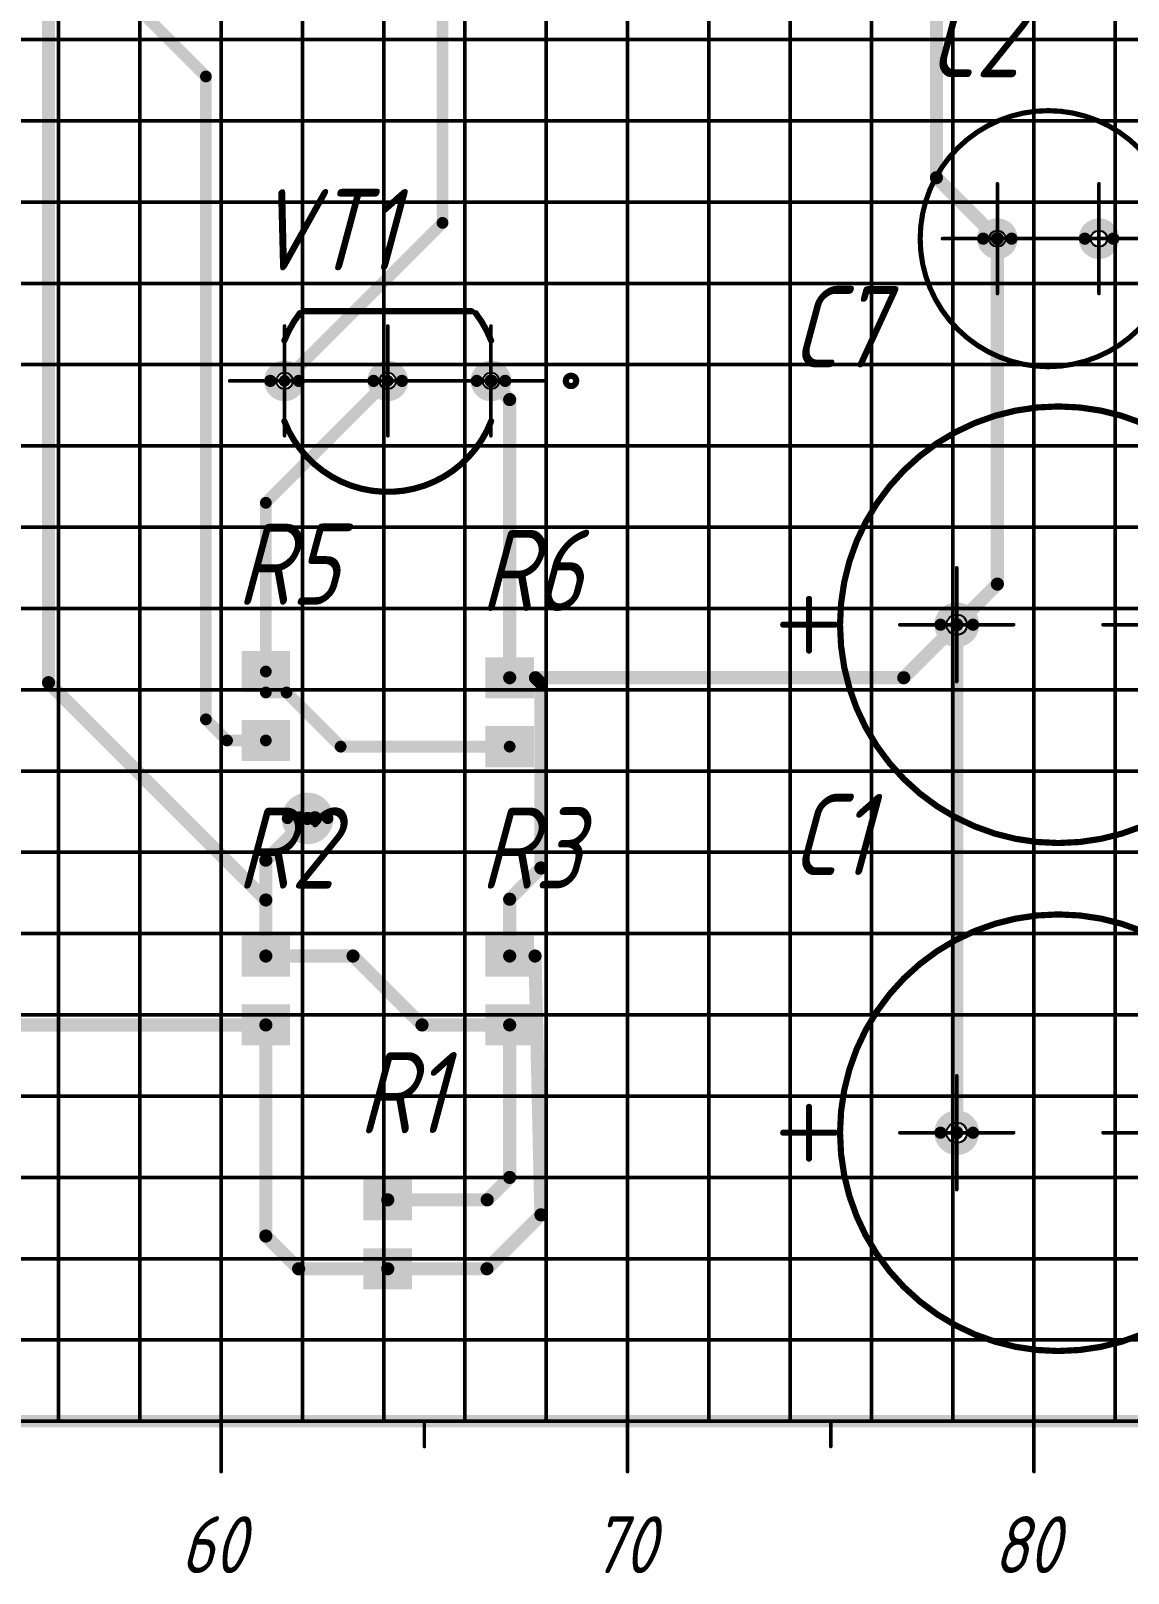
# Model space of a CAD drawing. Header units: millimetres. Extents: x 95 to 923, y 69 to 658.
# Drawn here: x 300.8 to 354.8, y 242.5 to 318.4 of the extents above; entities that cross this region are included whole.
import ezdxf

# ---------------------------------------------------------------- set-up
doc = ezdxf.new("R2010")
doc.units = ezdxf.units.MM
for name, color, linetype in [('Mechanical11', 56, 'Continuous'), ('Mechanical12', 56, 'Continuous'), ('Mechanical7', 56, 'Continuous'), ('Mechanical9', 56, 'Continuous')]:
    doc.layers.add(name, color=color, linetype=linetype)
doc.styles.add('GOST type A', font='', dxfattribs={"height": 0.2})
doc.styles.get('GOST type A').set_extended_font_data('GOST type A', italic=True)

msp = doc.modelspace()

# ---------------------------------------------------------------- hatches: boundary and pattern name
at = {"layer": 'Mechanical12'}
for points in [[(313.536, 285.908), (313.536, 287.928), (311.148, 287.928), (311.148, 285.908)], [(313.536, 285.908), (313.536, 287.928), (311.148, 287.928), (311.148, 285.908)], [(325.536, 285.604), (325.536, 287.625), (323.148, 287.625), (323.148, 285.604)], [(325.536, 285.604), (325.536, 287.625), (323.148, 287.625), (323.148, 285.604)], [(313.536, 282.515), (313.536, 284.536), (311.148, 284.536), (311.148, 282.515)], [(313.536, 282.515), (313.536, 284.536), (311.148, 284.536), (311.148, 282.515)], [(325.536, 282.211), (325.536, 284.232), (323.148, 284.232), (323.148, 282.211)], [(325.536, 282.211), (325.536, 284.232), (323.148, 284.232), (323.148, 282.211)], [(313.536, 271.908), (313.536, 273.928), (311.148, 273.928), (311.148, 271.908)], [(313.536, 271.908), (313.536, 273.928), (311.148, 273.928), (311.148, 271.908)], [(323.148, 273.928), (323.148, 271.908), (325.536, 271.908), (325.536, 273.928)], [(323.148, 273.928), (323.148, 271.908), (325.536, 271.908), (325.536, 273.928)], [(313.536, 268.515), (313.536, 270.536), (311.148, 270.536), (311.148, 268.515)], [(313.536, 268.515), (313.536, 270.536), (311.148, 270.536), (311.148, 268.515)], [(323.148, 270.536), (323.148, 268.515), (325.536, 268.515), (325.536, 270.536)], [(323.148, 270.536), (323.148, 268.515), (325.536, 268.515), (325.536, 270.536)], [(319.536, 259.908), (319.536, 261.928), (317.148, 261.928), (317.148, 259.908)], [(319.536, 259.908), (319.536, 261.928), (317.148, 261.928), (317.148, 259.908)], [(319.536, 256.515), (319.536, 258.536), (317.148, 258.536), (317.148, 256.515)], [(319.536, 256.515), (319.536, 258.536), (317.148, 258.536), (317.148, 256.515)]]:
    msp.add_hatch(color=7, dxfattribs=at).paths.add_polyline_path(points)

# ---------------------------------------------------------------- linework, layer by layer
at = {"layer": 'Mechanical11', "color": 7}
for p, q in [((347.965, 308.066), (347.934, 308.222)), ((347.934, 308.222), (348.342, 308.222)), ((348.342, 308.222), (348.342, 308.63)), ((348.342, 308.63), (348.498, 308.599)), ((348.75, 308.222), (348.342, 308.222)), ((348.342, 308.222), (348.342, 307.814)), ((348.342, 308.222), (348.75, 308.222)), ((348.342, 307.814), (348.342, 308.222)), ((348.498, 308.599), (348.63, 308.51)), ((348.63, 308.51), (348.719, 308.378)), ((348.719, 308.378), (348.75, 308.222)), ((348.75, 308.222), (348.719, 308.066)), ((352.965, 308.066), (352.934, 308.222)), ((352.934, 308.222), (353.342, 308.222)), ((353.342, 308.222), (353.342, 308.63)), ((353.342, 308.63), (353.498, 308.599)), ((353.75, 308.222), (353.342, 308.222)), ((353.342, 308.222), (353.342, 307.814)), ((353.342, 308.222), (353.75, 308.222)), ((353.342, 307.814), (353.342, 308.222)), ((353.498, 308.599), (353.63, 308.51)), ((353.63, 308.51), (353.719, 308.378)), ((353.719, 308.378), (353.75, 308.222)), ((353.75, 308.222), (353.719, 308.066)), ((348.054, 307.933), (347.965, 308.066)), ((348.186, 307.845), (348.054, 307.933)), ((348.342, 307.814), (348.186, 307.845)), ((348.498, 307.845), (348.342, 307.814)), ((348.63, 307.933), (348.498, 307.845)), ((348.719, 308.066), (348.63, 307.933)), ((353.054, 307.933), (352.965, 308.066)), ((353.186, 307.845), (353.054, 307.933)), ((353.342, 307.814), (353.186, 307.845)), ((353.498, 307.845), (353.342, 307.814)), ((353.63, 307.933), (353.498, 307.845)), ((353.719, 308.066), (353.63, 307.933)), ((313.262, 301.222), (313.262, 301.63)), ((313.262, 301.63), (313.418, 301.599)), ((313.418, 301.599), (313.55, 301.51)), ((313.55, 301.51), (313.639, 301.378)), ((313.639, 301.378), (313.67, 301.222)), ((318.342, 301.222), (318.342, 301.63)), ((318.342, 301.63), (318.498, 301.599)), ((318.498, 301.599), (318.63, 301.51)), ((318.63, 301.51), (318.719, 301.378)), ((318.719, 301.378), (318.75, 301.222)), ((323.422, 301.222), (323.422, 301.63)), ((323.422, 301.63), (323.578, 301.599)), ((323.578, 301.599), (323.71, 301.51)), ((323.71, 301.51), (323.799, 301.378)), ((323.799, 301.378), (323.83, 301.222)), ((312.885, 301.066), (312.854, 301.222)), ((312.854, 301.222), (313.262, 301.222)), ((312.974, 300.933), (312.885, 301.066)), ((313.106, 300.845), (312.974, 300.933)), ((313.262, 300.814), (313.106, 300.845)), ((313.67, 301.222), (313.262, 301.222)), ((313.262, 301.222), (313.262, 300.814)), ((313.262, 301.222), (313.67, 301.222)), ((313.262, 300.814), (313.262, 301.222)), ((313.418, 300.845), (313.262, 300.814)), ((313.55, 300.933), (313.418, 300.845)), ((313.639, 301.066), (313.55, 300.933)), ((313.67, 301.222), (313.639, 301.066)), ((317.965, 301.066), (317.934, 301.222)), ((317.934, 301.222), (318.342, 301.222)), ((318.054, 300.933), (317.965, 301.066)), ((318.186, 300.845), (318.054, 300.933)), ((318.342, 300.814), (318.186, 300.845)), ((318.75, 301.222), (318.342, 301.222)), ((318.342, 301.222), (318.342, 300.814)), ((318.342, 301.222), (318.75, 301.222)), ((318.342, 300.814), (318.342, 301.222)), ((318.498, 300.845), (318.342, 300.814)), ((318.63, 300.933), (318.498, 300.845)), ((318.719, 301.066), (318.63, 300.933)), ((318.75, 301.222), (318.719, 301.066)), ((323.045, 301.066), (323.014, 301.222)), ((323.014, 301.222), (323.422, 301.222)), ((323.134, 300.933), (323.045, 301.066)), ((323.266, 300.845), (323.134, 300.933)), ((323.422, 300.814), (323.266, 300.845)), ((323.83, 301.222), (323.422, 301.222)), ((323.422, 301.222), (323.422, 300.814)), ((323.422, 301.222), (323.83, 301.222)), ((323.422, 300.814), (323.422, 301.222)), ((323.578, 300.845), (323.422, 300.814)), ((323.71, 300.933), (323.578, 300.845)), ((323.799, 301.066), (323.71, 300.933)), ((323.83, 301.222), (323.799, 301.066)), ((345.871, 289.027), (345.832, 289.222)), ((345.832, 289.222), (346.342, 289.222)), ((346.342, 289.222), (346.342, 288.712)), ((346.342, 289.222), (346.852, 289.222)), ((346.342, 288.712), (346.342, 289.222)), ((346.852, 289.222), (346.813, 289.027)), ((345.981, 288.861), (345.871, 289.027)), ((346.147, 288.751), (345.981, 288.861)), ((346.342, 288.712), (346.147, 288.751)), ((346.537, 288.751), (346.342, 288.712)), ((346.702, 288.861), (346.537, 288.751)), ((346.813, 289.027), (346.702, 288.861)), ((345.871, 264.027), (345.832, 264.222)), ((345.832, 264.222), (346.342, 264.222)), ((346.342, 264.222), (346.342, 263.712)), ((346.342, 264.222), (346.852, 264.222)), ((346.342, 263.712), (346.342, 264.222)), ((346.852, 264.222), (346.813, 264.027)), ((345.981, 263.861), (345.871, 264.027)), ((346.147, 263.751), (345.981, 263.861)), ((346.342, 263.712), (346.147, 263.751)), ((346.537, 263.751), (346.342, 263.712)), ((346.702, 263.861), (346.537, 263.751)), ((346.813, 264.027), (346.702, 263.861))]:
    msp.add_line(p, q, dxfattribs=at)
for points, const_width in [([(314.754, 279.689, 1), (314.043, 279.689, 1)], 0.711), ([(313.865, 279.689, 1), (314.221, 279.689, 1)], 0.356), ([(314.577, 279.689, 1), (314.932, 279.689, 1)], 0.356)]:
    msp.add_lwpolyline(points, format="xyb", close=True, dxfattribs=dict(at, const_width=const_width))
at = {"layer": 'Mechanical12', "color": 7}
for p, q in [((347.934, 308.222), (347.965, 308.378)), ((348.342, 308.222), (347.934, 308.222)), ((347.965, 308.378), (348.054, 308.51)), ((348.054, 308.51), (348.186, 308.599)), ((348.186, 308.599), (348.342, 308.63)), ((348.342, 308.63), (348.342, 308.222)), ((352.934, 308.222), (352.965, 308.378)), ((353.342, 308.222), (352.934, 308.222)), ((352.965, 308.378), (353.054, 308.51)), ((353.054, 308.51), (353.186, 308.599)), ((353.186, 308.599), (353.342, 308.63)), ((353.342, 308.63), (353.342, 308.222)), ((312.854, 301.222), (312.885, 301.378)), ((312.885, 301.378), (312.974, 301.51)), ((312.974, 301.51), (313.106, 301.599)), ((313.106, 301.599), (313.262, 301.63)), ((313.262, 301.63), (313.262, 301.222)), ((317.934, 301.222), (317.965, 301.378)), ((317.965, 301.378), (318.054, 301.51)), ((318.054, 301.51), (318.186, 301.599)), ((318.186, 301.599), (318.342, 301.63)), ((318.342, 301.63), (318.342, 301.222)), ((323.014, 301.222), (323.045, 301.378)), ((323.045, 301.378), (323.134, 301.51)), ((323.134, 301.51), (323.266, 301.599)), ((323.266, 301.599), (323.422, 301.63)), ((323.422, 301.63), (323.422, 301.222)), ((313.262, 301.222), (312.854, 301.222)), ((318.342, 301.222), (317.934, 301.222)), ((323.422, 301.222), (323.014, 301.222)), ((345.832, 289.222), (345.871, 289.417)), ((346.342, 289.222), (345.832, 289.222)), ((345.871, 289.417), (345.981, 289.582)), ((345.981, 289.582), (346.147, 289.693)), ((346.147, 289.693), (346.342, 289.732)), ((346.342, 289.222), (346.342, 289.732)), ((346.342, 289.732), (346.537, 289.693)), ((346.342, 289.732), (346.342, 289.222)), ((346.852, 289.222), (346.342, 289.222)), ((346.537, 289.693), (346.702, 289.582)), ((346.702, 289.582), (346.813, 289.417)), ((346.813, 289.417), (346.852, 289.222)), ((345.832, 264.222), (345.871, 264.417)), ((346.342, 264.222), (345.832, 264.222)), ((345.871, 264.417), (345.981, 264.582)), ((345.981, 264.582), (346.147, 264.693)), ((346.147, 264.693), (346.342, 264.732)), ((346.342, 264.222), (346.342, 264.732)), ((346.342, 264.732), (346.537, 264.693)), ((346.342, 264.732), (346.342, 264.222)), ((346.852, 264.222), (346.342, 264.222)), ((346.537, 264.693), (346.702, 264.582)), ((346.702, 264.582), (346.813, 264.417)), ((346.813, 264.417), (346.852, 264.222))]:
    msp.add_line(p, q, dxfattribs=at)
for points, const_width in [([(321.039, 308.999), (321.039, 361.898)], 0.58), ([(291.832, 333.766), (309.394, 316.204)], 0.58), ([(345.342, 311.222), (345.342, 325.757)], 0.646), ([(301.648, 286.37), (301.648, 319.11)], 0.646), ([(309.394, 284.566), (309.394, 316.204)], 0.58), ([(345.342, 311.222), (348.342, 308.222)], 0.646), ([(313.262, 301.222), (321.039, 308.999)], 0.58), ([(348.342, 291.222), (348.342, 308.222)], 0.646), ([(314.215, 304.651), (322.469, 304.651)], 0.305), ([(312.342, 295.222), (318.342, 301.222)], 0.58), ([(323.422, 301.222), (324.342, 300.302)], 0.646), ([(324.342, 286.614), (324.342, 300.302)], 0.646), ([(312.342, 286.918), (312.342, 295.222)], 0.58), ([(346.342, 289.222), (348.342, 291.222)], 0.646), ([(339.074, 287.952), (339.074, 290.492)], 0.305), ([(337.804, 289.222), (340.344, 289.222)], 0.305), ([(343.734, 286.614), (346.342, 289.222)], 0.646), ([(346.342, 264.222), (346.342, 289.222)], 0.646), ([(312.342, 285.887), (312.342, 286.918)], 0.58), ([(324.342, 286.614), (325.609, 286.614)], 0.646), ([(325.609, 286.614), (325.88, 286.344)], 0.646), ([(325.609, 286.614), (343.734, 286.614)], 0.646), ([(301.648, 286.37), (312.342, 275.676)], 0.646), ([(312.342, 285.887), (313.36, 285.887)], 0.58), ([(313.36, 285.887), (316.024, 283.222)], 0.58), ([(325.88, 277.251), (325.88, 286.344)], 0.646), ([(309.394, 284.566), (310.434, 283.526)], 0.58), ([(310.434, 283.526), (312.342, 283.526)], 0.58), ([(316.024, 283.222), (324.342, 283.222)], 0.58), ([(312.342, 277.632), (314.399, 279.689)], 0.646), ([(312.342, 275.676), (312.342, 277.632)], 0.646), ([(324.342, 275.713), (325.88, 277.251)], 0.646), ([(312.342, 272.918), (312.342, 275.676)], 0.646), ([(324.342, 272.918), (324.342, 275.713)], 0.646), ([(312.342, 272.918), (316.634, 272.918)], 0.646), ([(316.634, 272.918), (320.026, 269.526)], 0.646), ([(324.342, 272.918), (325.589, 272.918)], 0.646), ([(325.589, 272.918), (325.88, 260.182)], 0.646), ([(298.438, 269.526), (312.342, 269.526)], 0.646), ([(312.342, 259.14), (312.342, 269.526)], 0.646), ([(320.026, 269.526), (324.342, 269.526)], 0.646), ([(324.342, 262.022), (324.342, 269.526)], 0.646), ([(339.074, 262.952), (339.074, 265.492)], 0.305), ([(337.804, 264.222), (340.344, 264.222)], 0.305), ([(323.238, 260.918), (324.342, 262.022)], 0.646), ([(318.342, 260.918), (323.238, 260.918)], 0.646), ([(323.223, 257.526), (325.88, 260.182)], 0.646), ([(312.342, 259.14), (313.956, 257.526)], 0.646), ([(313.956, 257.526), (318.342, 257.526)], 0.646), ([(318.342, 257.526), (323.223, 257.526)], 0.646), ([(190.142, 250.022), (432.342, 250.022)], 0.6), ([(190.142, 250.022), (432.342, 250.022)], 0.6), ([(190.142, 250.022), (432.342, 250.022)], 0.6), ([(190.142, 250.022), (432.342, 250.022)], 0.6)]:
    msp.add_lwpolyline(points, dxfattribs=dict(at, const_width=const_width))
for points, const_width in [([(309.249, 316.204, 1), (309.539, 316.204, 1)], 0.29), ([(309.249, 316.204, 1), (309.539, 316.204, 1)], 0.29), ([(357.142, 308.222, 1), (344.542, 308.222, 1)], 0.254), ([(345.18, 311.222, 1), (345.503, 311.222, 1)], 0.323), ([(345.18, 311.222, 1), (345.503, 311.222, 1)], 0.323), ([(320.894, 308.999, 1), (321.184, 308.999, 1)], 0.29), ([(320.894, 308.999, 1), (321.184, 308.999, 1)], 0.29), ([(349.042, 308.222, 1), (347.642, 308.222, 1)], 0.6), ([(349.042, 308.222, 1), (347.642, 308.222, 1)], 0.6), ([(354.042, 308.222, 1), (352.642, 308.222, 1)], 0.6), ([(354.042, 308.222, 1), (352.642, 308.222, 1)], 0.6), ([(344.478, 308.222, 1), (344.605, 308.222, 1)], 0.127), ([(347.492, 308.222, 1), (347.792, 308.222, 1)], 0.3), ([(347.492, 308.222, 1), (347.792, 308.222, 1)], 0.3), ([(348.18, 308.222, 1), (348.503, 308.222, 1)], 0.323), ([(348.18, 308.222, 1), (348.503, 308.222, 1)], 0.323), ([(348.892, 308.222, 1), (349.192, 308.222, 1)], 0.3), ([(348.892, 308.222, 1), (349.192, 308.222, 1)], 0.3), ([(352.492, 308.222, 1), (352.792, 308.222, 1)], 0.3), ([(352.492, 308.222, 1), (352.792, 308.222, 1)], 0.3), ([(353.892, 308.222, 1), (354.192, 308.222, 1)], 0.3), ([(353.892, 308.222, 1), (354.192, 308.222, 1)], 0.3), ([(313.937, 304.552, 1), (314.09, 304.552, 1)], 0.152), ([(314.139, 304.651, 1), (314.291, 304.651, 1)], 0.152), ([(322.393, 304.651, 1), (322.545, 304.651, 1)], 0.152), ([(322.594, 304.552, 1), (322.746, 304.552, 1)], 0.152), ([(313.179, 303.208, 1), (313.331, 303.208, 1)], 0.152), ([(323.353, 303.208, 1), (323.505, 303.208, 1)], 0.152), ([(313.962, 301.222, 1), (312.562, 301.222, 1)], 0.6), ([(313.962, 301.222, 1), (312.562, 301.222, 1)], 0.6), ([(319.042, 301.222, 1), (317.642, 301.222, 1)], 0.6), ([(319.042, 301.222, 1), (317.642, 301.222, 1)], 0.6), ([(324.122, 301.222, 1), (322.722, 301.222, 1)], 0.6), ([(324.122, 301.222, 1), (322.722, 301.222, 1)], 0.6), ([(312.412, 301.222, 1), (312.712, 301.222, 1)], 0.3), ([(312.412, 301.222, 1), (312.712, 301.222, 1)], 0.3), ([(313.117, 301.222, 1), (313.407, 301.222, 1)], 0.29), ([(313.812, 301.222, 1), (314.112, 301.222, 1)], 0.3), ([(313.812, 301.222, 1), (314.112, 301.222, 1)], 0.3), ([(317.492, 301.222, 1), (317.792, 301.222, 1)], 0.3), ([(317.492, 301.222, 1), (317.792, 301.222, 1)], 0.3), ([(318.197, 301.222, 1), (318.487, 301.222, 1)], 0.29), ([(318.892, 301.222, 1), (319.192, 301.222, 1)], 0.3), ([(318.892, 301.222, 1), (319.192, 301.222, 1)], 0.3), ([(322.572, 301.222, 1), (322.872, 301.222, 1)], 0.3), ([(322.572, 301.222, 1), (322.872, 301.222, 1)], 0.3), ([(323.261, 301.222, 1), (323.584, 301.222, 1)], 0.323), ([(323.972, 301.222, 1), (324.272, 301.222, 1)], 0.3), ([(323.972, 301.222, 1), (324.272, 301.222, 1)], 0.3), ([(327.613, 301.222, 1), (327.105, 301.222, 1)], 0.305), ([(327.029, 301.222, 1), (327.181, 301.222, 1)], 0.152), ([(327.537, 301.222, 1), (327.689, 301.222, 1)], 0.152), ([(324.181, 300.302, 1), (324.503, 300.302, 1)], 0.323), ([(324.181, 300.302, 1), (324.503, 300.302, 1)], 0.323), ([(362.086, 289.222, 1), (340.598, 289.222, 1)], 0.305), ([(313.179, 299.236, 1), (313.331, 299.236, 1)], 0.152), ([(323.353, 299.236, 1), (323.505, 299.236, 1)], 0.152), ([(312.197, 295.222, 1), (312.487, 295.222, 1)], 0.29), ([(312.197, 295.222, 1), (312.487, 295.222, 1)], 0.29), ([(348.18, 291.222, 1), (348.503, 291.222, 1)], 0.323), ([(348.18, 291.222, 1), (348.503, 291.222, 1)], 0.323), ([(338.997, 290.492, 1), (339.15, 290.492, 1)], 0.152), ([(347.142, 289.222, 1), (345.542, 289.222, 1)], 0.6), ([(347.142, 289.222, 1), (345.542, 289.222, 1)], 0.6), ([(337.727, 289.222, 1), (337.88, 289.222, 1)], 0.152), ([(340.267, 289.222, 1), (340.42, 289.222, 1)], 0.152), ([(340.522, 289.222, 1), (340.674, 289.222, 1)], 0.152), ([(345.392, 289.222, 1), (345.692, 289.222, 1)], 0.3), ([(345.392, 289.222, 1), (345.692, 289.222, 1)], 0.3), ([(346.18, 289.222, 1), (346.503, 289.222, 1)], 0.323), ([(346.18, 289.222, 1), (346.503, 289.222, 1)], 0.323), ([(346.18, 289.222, 1), (346.503, 289.222, 1)], 0.323), ([(346.992, 289.222, 1), (347.292, 289.222, 1)], 0.3), ([(346.992, 289.222, 1), (347.292, 289.222, 1)], 0.3), ([(338.997, 287.952, 1), (339.15, 287.952, 1)], 0.152), ([(312.197, 286.918, 1), (312.487, 286.918, 1)], 0.29), ([(312.197, 286.918, 1), (312.487, 286.918, 1)], 0.29), ([(324.181, 286.614, 1), (324.503, 286.614, 1)], 0.323), ([(324.181, 286.614, 1), (324.503, 286.614, 1)], 0.323), ([(325.448, 286.614, 1), (325.771, 286.614, 1)], 0.323), ([(325.448, 286.614, 1), (325.771, 286.614, 1)], 0.323), ([(325.448, 286.614, 1), (325.771, 286.614, 1)], 0.323), ([(343.573, 286.614, 1), (343.896, 286.614, 1)], 0.323), ([(343.573, 286.614, 1), (343.896, 286.614, 1)], 0.323), ([(301.486, 286.37, 1), (301.809, 286.37, 1)], 0.323), ([(301.486, 286.37, 1), (301.809, 286.37, 1)], 0.323), ([(312.197, 285.887, 1), (312.487, 285.887, 1)], 0.29), ([(312.197, 285.887, 1), (312.487, 285.887, 1)], 0.29), ([(313.215, 285.887, 1), (313.505, 285.887, 1)], 0.29), ([(313.215, 285.887, 1), (313.505, 285.887, 1)], 0.29), ([(325.718, 286.344, 1), (326.041, 286.344, 1)], 0.323), ([(325.718, 286.344, 1), (326.041, 286.344, 1)], 0.323), ([(309.249, 284.566, 1), (309.539, 284.566, 1)], 0.29), ([(309.249, 284.566, 1), (309.539, 284.566, 1)], 0.29), ([(310.289, 283.526, 1), (310.579, 283.526, 1)], 0.29), ([(310.289, 283.526, 1), (310.579, 283.526, 1)], 0.29), ([(312.197, 283.526, 1), (312.487, 283.526, 1)], 0.29), ([(315.879, 283.222, 1), (316.169, 283.222, 1)], 0.29), ([(315.879, 283.222, 1), (316.169, 283.222, 1)], 0.29), ([(324.197, 283.222, 1), (324.487, 283.222, 1)], 0.29), ([(315.389, 279.689, 1), (313.408, 279.689, 1)], 0.559), ([(313.268, 279.689, 1), (313.548, 279.689, 1)], 0.279), ([(314.237, 279.689, 1), (314.56, 279.689, 1)], 0.323), ([(315.25, 279.689, 1), (315.529, 279.689, 1)], 0.279), ([(312.18, 277.632, 1), (312.503, 277.632, 1)], 0.323), ([(312.18, 277.632, 1), (312.503, 277.632, 1)], 0.323), ([(325.718, 277.251, 1), (326.041, 277.251, 1)], 0.323), ([(325.718, 277.251, 1), (326.041, 277.251, 1)], 0.323), ([(312.18, 275.676, 1), (312.503, 275.676, 1)], 0.323), ([(312.18, 275.676, 1), (312.503, 275.676, 1)], 0.323), ([(312.18, 275.676, 1), (312.503, 275.676, 1)], 0.323), ([(324.18, 275.713, 1), (324.503, 275.713, 1)], 0.323), ([(324.18, 275.713, 1), (324.503, 275.713, 1)], 0.323), ([(362.086, 264.222, 1), (340.598, 264.222, 1)], 0.305), ([(312.18, 272.918, 1), (312.503, 272.918, 1)], 0.323), ([(312.18, 272.918, 1), (312.503, 272.918, 1)], 0.323), ([(316.472, 272.918, 1), (316.795, 272.918, 1)], 0.323), ([(316.472, 272.918, 1), (316.795, 272.918, 1)], 0.323), ([(324.18, 272.918, 1), (324.503, 272.918, 1)], 0.323), ([(324.18, 272.918, 1), (324.503, 272.918, 1)], 0.323), ([(325.428, 272.918, 1), (325.751, 272.918, 1)], 0.323), ([(325.428, 272.918, 1), (325.751, 272.918, 1)], 0.323), ([(312.18, 269.526, 1), (312.503, 269.526, 1)], 0.323), ([(312.18, 269.526, 1), (312.503, 269.526, 1)], 0.323), ([(319.865, 269.526, 1), (320.188, 269.526, 1)], 0.323), ([(319.865, 269.526, 1), (320.188, 269.526, 1)], 0.323), ([(324.18, 269.526, 1), (324.503, 269.526, 1)], 0.323), ([(324.18, 269.526, 1), (324.503, 269.526, 1)], 0.323), ([(338.997, 265.492, 1), (339.15, 265.492, 1)], 0.152), ([(347.142, 264.222, 1), (345.542, 264.222, 1)], 0.6), ([(347.142, 264.222, 1), (345.542, 264.222, 1)], 0.6), ([(337.727, 264.222, 1), (337.88, 264.222, 1)], 0.152), ([(340.267, 264.222, 1), (340.42, 264.222, 1)], 0.152), ([(340.522, 264.222, 1), (340.674, 264.222, 1)], 0.152), ([(345.392, 264.222, 1), (345.692, 264.222, 1)], 0.3), ([(345.392, 264.222, 1), (345.692, 264.222, 1)], 0.3), ([(346.18, 264.222, 1), (346.503, 264.222, 1)], 0.323), ([(346.992, 264.222, 1), (347.292, 264.222, 1)], 0.3), ([(346.992, 264.222, 1), (347.292, 264.222, 1)], 0.3), ([(338.997, 262.952, 1), (339.15, 262.952, 1)], 0.152), ([(324.18, 262.022, 1), (324.503, 262.022, 1)], 0.323), ([(324.18, 262.022, 1), (324.503, 262.022, 1)], 0.323), ([(318.18, 260.918, 1), (318.503, 260.918, 1)], 0.323), ([(323.076, 260.918, 1), (323.399, 260.918, 1)], 0.323), ([(323.076, 260.918, 1), (323.399, 260.918, 1)], 0.323), ([(325.718, 260.182, 1), (326.041, 260.182, 1)], 0.323), ([(325.718, 260.182, 1), (326.041, 260.182, 1)], 0.323), ([(312.18, 259.14, 1), (312.503, 259.14, 1)], 0.323), ([(312.18, 259.14, 1), (312.503, 259.14, 1)], 0.323), ([(313.795, 257.526, 1), (314.118, 257.526, 1)], 0.323), ([(313.795, 257.526, 1), (314.118, 257.526, 1)], 0.323), ([(318.18, 257.526, 1), (318.503, 257.526, 1)], 0.323), ([(318.18, 257.526, 1), (318.503, 257.526, 1)], 0.323), ([(323.062, 257.526, 1), (323.385, 257.526, 1)], 0.323), ([(323.062, 257.526, 1), (323.385, 257.526, 1)], 0.323)]:
    msp.add_lwpolyline(points, format="xyb", close=True, dxfattribs=dict(at, const_width=const_width))
at = {"layer": 'Mechanical12', "color": 7, "const_width": 0.305}
for points in [[(313.255, 303.208, -0.070993), (314.014, 304.552)], [(322.67, 304.552, -0.070993), (323.429, 303.208)], [(323.429, 299.236, -0.683065), (313.255, 299.236)]]:
    msp.add_lwpolyline(points, format="xyb", dxfattribs=at)
at = {"layer": 'Mechanical7', "color": 7, "const_width": 0.18}
for points in [[(348.342, 305.522), (348.342, 310.922)], [(348.342, 305.822), (348.342, 310.622)], [(353.342, 305.522), (353.342, 310.922)], [(353.342, 305.822), (353.342, 310.622)], [(345.642, 308.222), (351.042, 308.222)], [(345.942, 308.222), (350.742, 308.222)], [(350.642, 308.222), (356.042, 308.222)], [(350.942, 308.222), (355.742, 308.222)], [(313.262, 298.522), (313.262, 303.922)], [(313.262, 298.822), (313.262, 303.622)], [(318.342, 298.522), (318.342, 303.922)], [(318.342, 298.822), (318.342, 303.622)], [(323.422, 298.522), (323.422, 303.922)], [(323.422, 298.822), (323.422, 303.622)], [(310.562, 301.222), (315.962, 301.222)], [(310.862, 301.222), (315.662, 301.222)], [(315.642, 301.222), (321.042, 301.222)], [(315.942, 301.222), (320.742, 301.222)], [(320.722, 301.222), (326.122, 301.222)], [(321.022, 301.222), (325.822, 301.222)], [(346.342, 286.422), (346.342, 292.022)], [(346.342, 286.722), (346.342, 291.722)], [(343.542, 289.222), (349.142, 289.222)], [(343.842, 289.222), (348.842, 289.222)], [(353.542, 289.222), (359.142, 289.222)], [(353.842, 289.222), (358.842, 289.222)], [(346.342, 261.422), (346.342, 267.022)], [(346.342, 261.722), (346.342, 266.722)], [(343.542, 264.222), (349.142, 264.222)], [(343.842, 264.222), (348.842, 264.222)], [(353.542, 264.222), (359.142, 264.222)], [(353.842, 264.222), (358.842, 264.222)]]:
    msp.add_lwpolyline(points, dxfattribs=at)
at = {"layer": 'Mechanical7', "color": 7, "const_width": 0.09}
for points in [[(348.297, 310.922, 1), (348.387, 310.922, 1)], [(348.297, 310.622, 1), (348.387, 310.622, 1)], [(353.297, 310.922, 1), (353.387, 310.922, 1)], [(353.297, 310.622, 1), (353.387, 310.622, 1)], [(345.597, 308.222, 1), (345.687, 308.222, 1)], [(345.897, 308.222, 1), (345.987, 308.222, 1)], [(350.597, 308.222, 1), (350.687, 308.222, 1)], [(350.697, 308.222, 1), (350.787, 308.222, 1)], [(350.897, 308.222, 1), (350.987, 308.222, 1)], [(350.997, 308.222, 1), (351.087, 308.222, 1)], [(348.297, 305.822, 1), (348.387, 305.822, 1)], [(353.297, 305.822, 1), (353.387, 305.822, 1)], [(348.297, 305.522, 1), (348.387, 305.522, 1)], [(353.297, 305.522, 1), (353.387, 305.522, 1)], [(313.217, 303.922, 1), (313.307, 303.922, 1)], [(313.217, 303.622, 1), (313.307, 303.622, 1)], [(318.297, 303.922, 1), (318.387, 303.922, 1)], [(318.297, 303.622, 1), (318.387, 303.622, 1)], [(323.377, 303.922, 1), (323.467, 303.922, 1)], [(323.377, 303.622, 1), (323.467, 303.622, 1)], [(310.517, 301.222, 1), (310.607, 301.222, 1)], [(310.817, 301.222, 1), (310.907, 301.222, 1)], [(315.597, 301.222, 1), (315.687, 301.222, 1)], [(315.617, 301.222, 1), (315.707, 301.222, 1)], [(315.897, 301.222, 1), (315.987, 301.222, 1)], [(315.917, 301.222, 1), (316.007, 301.222, 1)], [(320.677, 301.222, 1), (320.767, 301.222, 1)], [(320.697, 301.222, 1), (320.787, 301.222, 1)], [(320.977, 301.222, 1), (321.067, 301.222, 1)], [(320.997, 301.222, 1), (321.087, 301.222, 1)], [(325.777, 301.222, 1), (325.867, 301.222, 1)], [(326.077, 301.222, 1), (326.167, 301.222, 1)], [(313.217, 298.822, 1), (313.307, 298.822, 1)], [(313.217, 298.522, 1), (313.307, 298.522, 1)], [(318.297, 298.822, 1), (318.387, 298.822, 1)], [(318.297, 298.522, 1), (318.387, 298.522, 1)], [(323.377, 298.822, 1), (323.467, 298.822, 1)], [(323.377, 298.522, 1), (323.467, 298.522, 1)], [(346.297, 292.022, 1), (346.387, 292.022, 1)], [(346.297, 291.722, 1), (346.387, 291.722, 1)], [(343.497, 289.222, 1), (343.587, 289.222, 1)], [(343.797, 289.222, 1), (343.887, 289.222, 1)], [(348.797, 289.222, 1), (348.887, 289.222, 1)], [(349.097, 289.222, 1), (349.187, 289.222, 1)], [(353.497, 289.222, 1), (353.587, 289.222, 1)], [(353.797, 289.222, 1), (353.887, 289.222, 1)], [(346.297, 286.722, 1), (346.387, 286.722, 1)], [(346.297, 286.422, 1), (346.387, 286.422, 1)], [(346.297, 267.022, 1), (346.387, 267.022, 1)], [(346.297, 266.722, 1), (346.387, 266.722, 1)], [(343.497, 264.222, 1), (343.587, 264.222, 1)], [(343.797, 264.222, 1), (343.887, 264.222, 1)], [(348.797, 264.222, 1), (348.887, 264.222, 1)], [(349.097, 264.222, 1), (349.187, 264.222, 1)], [(353.497, 264.222, 1), (353.587, 264.222, 1)], [(353.797, 264.222, 1), (353.887, 264.222, 1)], [(346.297, 261.722, 1), (346.387, 261.722, 1)], [(346.297, 261.422, 1), (346.387, 261.422, 1)]]:
    msp.add_lwpolyline(points, format="xyb", close=True, dxfattribs=at)
at = {"layer": 'Mechanical9', "color": 7, "const_width": 0.18}
for points in [[(302.142, 250.022), (302.142, 611.222)], [(306.142, 250.022), (306.142, 611.222)], [(310.142, 250.022), (310.142, 611.222)], [(314.142, 250.022), (314.142, 611.222)], [(318.142, 250.022), (318.142, 611.222)], [(322.142, 250.022), (322.142, 611.222)], [(326.142, 250.022), (326.142, 611.222)], [(330.142, 250.022), (330.142, 611.222)], [(334.142, 250.022), (334.142, 611.222)], [(338.142, 250.022), (338.142, 611.222)], [(342.142, 250.022), (342.142, 611.222)], [(346.142, 250.022), (346.142, 611.222)], [(350.142, 250.022), (350.142, 611.222)], [(354.142, 250.022), (354.142, 611.222)], [(190.142, 318.022), (432.342, 318.022)], [(190.142, 314.022), (432.342, 314.022)], [(190.142, 310.022), (432.342, 310.022)], [(190.142, 306.022), (432.342, 306.022)], [(190.142, 302.022), (432.342, 302.022)], [(190.142, 298.022), (432.342, 298.022)], [(190.142, 294.022), (432.342, 294.022)], [(190.142, 290.022), (432.342, 290.022)], [(190.142, 286.022), (432.342, 286.022)], [(190.142, 282.022), (432.342, 282.022)], [(190.142, 278.022), (432.342, 278.022)], [(190.142, 274.022), (432.342, 274.022)], [(190.142, 270.022), (432.342, 270.022)], [(190.142, 266.022), (432.342, 266.022)], [(190.142, 262.022), (432.342, 262.022)], [(190.142, 258.022), (432.342, 258.022)], [(190.142, 254.022), (432.342, 254.022)], [(190.142, 250.022), (432.342, 250.022)], [(310.142, 247.542), (310.142, 250.022)], [(310.142, 248.782), (310.142, 250.022)], [(320.142, 248.782), (320.142, 250.022)], [(330.142, 247.542), (330.142, 250.022)], [(330.142, 248.782), (330.142, 250.022)], [(340.142, 248.782), (340.142, 250.022)], [(350.142, 247.542), (350.142, 250.022)], [(350.142, 248.782), (350.142, 250.022)]]:
    msp.add_lwpolyline(points, dxfattribs=at)
at = {"layer": 'Mechanical9', "color": 7, "const_width": 0.09}
for points in [[(302.097, 250.022, 1), (302.187, 250.022, 1)], [(306.097, 250.022, 1), (306.187, 250.022, 1)], [(310.097, 250.022, 1), (310.187, 250.022, 1)], [(310.097, 250.022, 1), (310.187, 250.022, 1)], [(310.097, 250.022, 1), (310.187, 250.022, 1)], [(314.097, 250.022, 1), (314.187, 250.022, 1)], [(318.097, 250.022, 1), (318.187, 250.022, 1)], [(320.097, 250.022, 1), (320.187, 250.022, 1)], [(322.097, 250.022, 1), (322.187, 250.022, 1)], [(326.097, 250.022, 1), (326.187, 250.022, 1)], [(330.097, 250.022, 1), (330.187, 250.022, 1)], [(330.097, 250.022, 1), (330.187, 250.022, 1)], [(330.097, 250.022, 1), (330.187, 250.022, 1)], [(334.097, 250.022, 1), (334.187, 250.022, 1)], [(338.097, 250.022, 1), (338.187, 250.022, 1)], [(340.097, 250.022, 1), (340.187, 250.022, 1)], [(342.097, 250.022, 1), (342.187, 250.022, 1)], [(346.097, 250.022, 1), (346.187, 250.022, 1)], [(350.097, 250.022, 1), (350.187, 250.022, 1)], [(350.097, 250.022, 1), (350.187, 250.022, 1)], [(350.097, 250.022, 1), (350.187, 250.022, 1)], [(354.097, 250.022, 1), (354.187, 250.022, 1)], [(310.097, 248.782, 1), (310.187, 248.782, 1)], [(320.097, 248.782, 1), (320.187, 248.782, 1)], [(330.097, 248.782, 1), (330.187, 248.782, 1)], [(340.097, 248.782, 1), (340.187, 248.782, 1)], [(350.097, 248.782, 1), (350.187, 248.782, 1)], [(310.097, 247.542, 1), (310.187, 247.542, 1)], [(330.097, 247.542, 1), (330.187, 247.542, 1)], [(350.097, 247.542, 1), (350.187, 247.542, 1)]]:
    msp.add_lwpolyline(points, format="xyb", close=True, dxfattribs=at)

# ---------------------------------------------------------------- texts
at = {"layer": 'Mechanical7', "color": 7, "style": 'GOST type A'}
for s, height, p in [('C2', 4, (344.93, 316.163)), ('VT1', 4, (311.706, 306.664)), ('C7', 4, (338.173, 301.889)), ('R5', 4, (310.894, 290.205)), ('R6', 4, (322.882, 289.9)), ('C1', 4, (338.173, 276.895)), ('R2', 4, (310.894, 276.235)), ('R3', 4, (322.882, 276.235)), ('R1', 4, (316.888, 264.195)), ('60', 2.8, (308.137, 242.547)), ('70', 2.8, (328.375, 242.547)), ('80', 2.8, (348.137, 242.547))]:
    msp.add_text(s, height=height, dxfattribs=at).set_placement(p)

doc.saveas('drawing.dxf')
